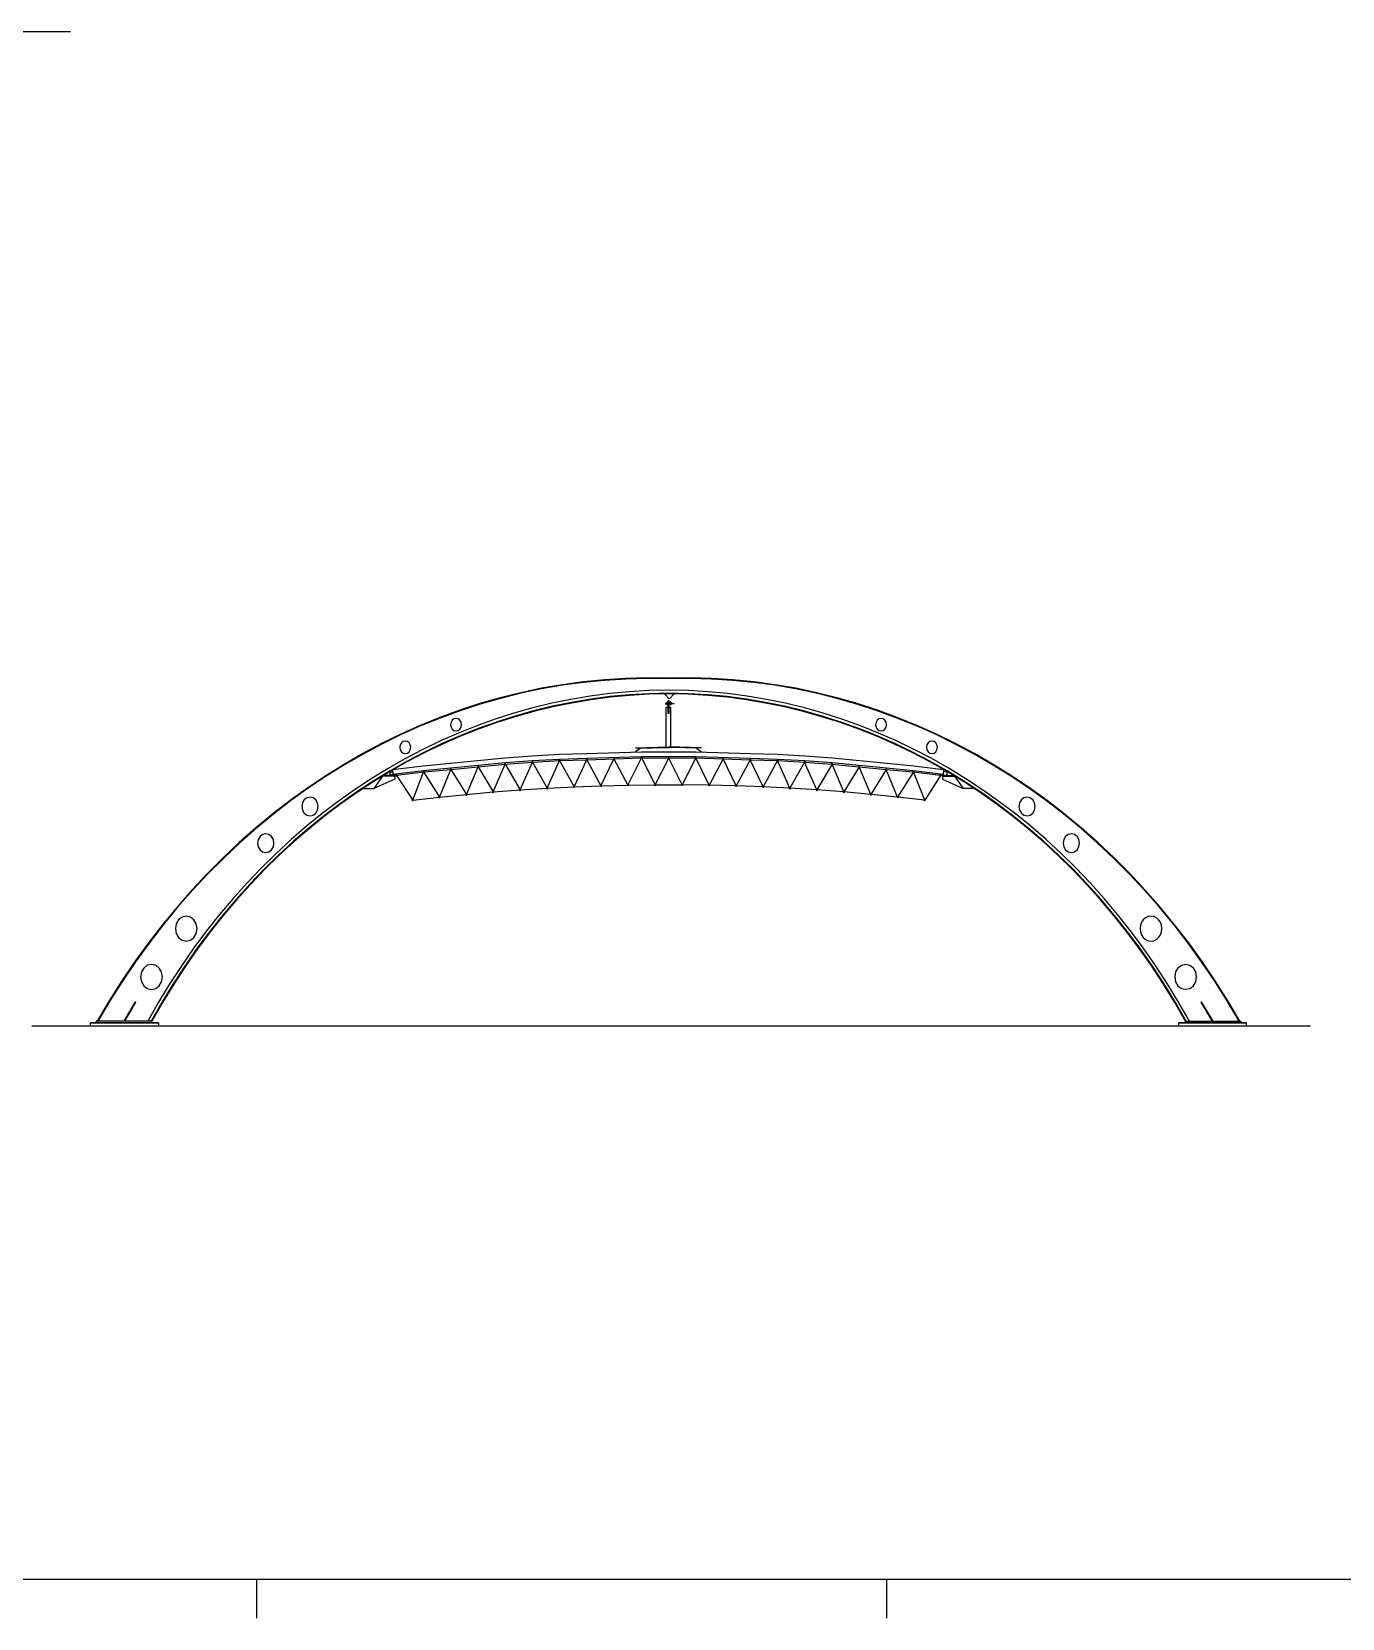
# Model space of a CAD drawing. Extents: x 0 to 5952, y 0 to 1070.
# Drawn here: x 1036.5 to 1354.4, y 0 to 384.9 of the extents above; entities that cross this region are included whole.
import ezdxf

# ---------------------------------------------------------------- set-up
doc = ezdxf.new("R2010")
doc.units = 0

msp = doc.modelspace()

# ---------------------------------------------------------------- linework, layer by layer
at = {"color": 7}
for points in [[(1190.045128, 224.217871), (1191.094729, 223.0819)], [(1192.231827, 224.217871), (1191.1822, 223.0819)], [(1191.055782, 219.468722), (1190.887825, 219.468722), (1190.887825, 222.698286), (1191.055782, 222.698286), (1191.055782, 219.468722)]]:
    msp.add_lwpolyline(points, dxfattribs=at)
at = {"color": 210}
msp.add_lwpolyline([(1036.451575, 143.714982), (1346.700039, 143.714982)], dxfattribs=at)
at = {"layer": 'ARQ_MARGEM PRANCHA', "color": 210}
msp.add_lwpolyline([(20.774632, 9.499956), (2458.854069, 9.499956)], dxfattribs=at)
at = {"layer": 'ARQ_VISTA', "color": 252}
for points in [[(1091.031528, 0.00005), (1091.031528, 9.499956)], [(1243.925313, 0.00005), (1243.925313, 9.499956)]]:
    msp.add_lwpolyline(points, dxfattribs=at)
at = {"layer": 'COBERTURA', "color": 50}
for points in [[(1123.968223, 205.835099), (1124.029288, 204.849123), (1124.052836, 204.796127), (1124.102313, 204.778744), (1131.535402, 205.692645), (1138.127488, 206.331602), (1151.307028, 207.609112), (1157.911761, 208.077977), (1164.520674, 208.461789), (1171.133476, 208.675011), (1184.356488, 209.10135), (1190.971857, 209.059128), (1197.587225, 209.10135), (1210.810211, 208.675011), (1217.423066, 208.461789), (1224.031979, 208.077977), (1230.636658, 207.609112), (1243.816278, 206.331602), (1250.408311, 205.692645), (1257.577902, 204.811115), (1257.650688, 204.878467), (1257.742102, 205.860727)], [(1138.001731, 207.469891), (1151.209371, 208.7466)], [(1151.209371, 208.7466), (1157.856966, 209.219081)], [(1157.856966, 209.219081), (1164.504534, 209.601086)], [(1164.504534, 209.601086), (1171.064579, 209.812197)], [(1171.064579, 209.812197), (1184.359716, 210.244465)], [(1184.1848, 211.109008), (1182.96023, 210.194205)], [(1183.047728, 211.199482), (1191.007258, 211.400539)], [(1183.047728, 211.078848), (1191.007258, 211.289959)], [(1183.047728, 211.078848), (1183.047728, 211.199482)], [(1184.359716, 210.244465), (1191.007258, 210.194205)], [(1198.879369, 211.199482), (1191.007258, 211.400539)], [(1198.879369, 211.078848), (1191.007258, 211.289959)], [(1191.007258, 210.194205), (1197.567382, 210.244465)], [(1197.567382, 210.244465), (1210.862466, 209.812197)], [(1197.742297, 211.109008), (1198.96684, 210.194205)], [(1198.879369, 211.078848), (1198.879369, 211.199482)], [(1210.862466, 209.812197), (1217.422563, 209.601086)], [(1217.422563, 209.601086), (1224.070158, 209.219081)], [(1224.070158, 209.219081), (1230.717674, 208.7466)], [(1230.717674, 208.7466), (1243.925313, 207.469891)], [(1124.73845, 204.857166), (1124.73845, 204.545627), (1123.416117, 204.545627), (1123.416117, 205.333063), (1124.000158, 205.319993)], [(1124.027172, 205.916027), (1123.968196, 205.834599)], [(1124.006905, 205.911704), (1131.441661, 206.826513)], [(1131.441661, 206.826513), (1138.001731, 207.469891)], [(1243.925313, 207.469891), (1250.485437, 206.826513)], [(1250.485437, 206.826513), (1257.657806, 205.941864)], [(1257.205157, 204.857166), (1257.205157, 204.545627), (1258.52749, 204.545627), (1258.52749, 205.333063), (1257.691275, 205.315998)], [(1257.742049, 205.861036), (1257.683364, 205.944478)]]:
    msp.add_lwpolyline(points, dxfattribs=at)
at = {"layer": 'DETALHES', "color": 130}
msp.add_lwpolyline([(1253.24255, 198.478559), (1253.077265, 198.668112), (1252.911954, 198.478559), (1253.077265, 198.289009), (1253.24255, 198.478559), (1253.24255, 198.478559)], dxfattribs=at)
at = {"layer": 'ESPACIAL', "color": 130}
for points in [[(1158.09554, 207.698893), (1157.930229, 207.888443), (1157.764944, 207.698893), (1157.930229, 207.509341), (1158.09554, 207.698893), (1158.09554, 207.698893)], [(1164.698844, 208.082306), (1164.533559, 208.270305), (1164.368274, 208.082306), (1164.533559, 207.894304), (1164.698844, 208.082306), (1164.698844, 208.082306)], [(1171.307969, 208.295427), (1171.142684, 208.483805), (1170.977372, 208.295427), (1171.142684, 208.107044), (1171.307969, 208.295427), (1171.307969, 208.295427)], [(1177.916326, 208.508448), (1177.751014, 208.698014), (1177.585703, 208.508448), (1177.751014, 208.318885), (1177.916326, 208.508448), (1177.916326, 208.508448)], [(1184.525451, 208.721567), (1184.360166, 208.909567), (1184.194881, 208.721567), (1184.360166, 208.533568), (1184.525451, 208.721567), (1184.525451, 208.721567)], [(1191.137089, 208.678943), (1190.971777, 208.868509), (1190.806466, 208.678943), (1190.971777, 208.48938), (1191.137089, 208.678943), (1191.137089, 208.678943)], [(1197.748727, 208.721567), (1197.583442, 208.909948), (1197.41813, 208.721567), (1197.583442, 208.533187), (1197.748727, 208.721567), (1197.748727, 208.721567)], [(1204.357878, 208.508448), (1204.192566, 208.696829), (1204.027281, 208.508448), (1204.192566, 208.320068), (1204.357878, 208.508448), (1204.357878, 208.508448)], [(1210.966156, 208.295427), (1210.800871, 208.483117), (1210.635586, 208.295427), (1210.800871, 208.107737), (1210.966156, 208.295427), (1210.966156, 208.295427)], [(1217.575333, 208.082306), (1217.410048, 208.270305), (1217.244763, 208.082306), (1217.410048, 207.894304), (1217.575333, 208.082306), (1217.575333, 208.082306)], [(1224.178637, 207.698893), (1224.013352, 207.88694), (1223.848067, 207.698893), (1224.013352, 207.510843), (1224.178637, 207.698893), (1224.178637, 207.698893)], [(1125.157867, 204.506223), (1124.992582, 204.694222), (1124.827297, 204.506223), (1124.992582, 204.318224), (1125.157867, 204.506223), (1125.157867, 204.506223)], [(1131.732093, 205.314566), (1131.566808, 205.502566), (1131.401523, 205.314566), (1131.566808, 205.126567), (1131.732093, 205.314566), (1131.732093, 205.314566)], [(1138.320475, 205.953222), (1138.15519, 206.140912), (1137.989905, 205.953222), (1138.15519, 205.765535), (1138.320475, 205.953222), (1138.320475, 205.953222)], [(1144.907983, 206.591677), (1144.742698, 206.779676), (1144.577413, 206.591677), (1144.742698, 206.403677), (1144.907983, 206.591677), (1144.907983, 206.591677)], [(1151.496364, 207.230333), (1151.331079, 207.418382), (1151.165794, 207.230333), (1151.331079, 207.042283), (1151.496364, 207.230333), (1151.496364, 207.230333)], [(1230.777787, 207.230333), (1230.612502, 207.418022), (1230.447217, 207.230333), (1230.612502, 207.042643), (1230.777787, 207.230333), (1230.777787, 207.230333)], [(1237.366142, 206.591677), (1237.200857, 206.779676), (1237.035572, 206.591677), (1237.200857, 206.403677), (1237.366142, 206.591677), (1237.366142, 206.591677)], [(1243.953703, 205.953222), (1243.788418, 206.141272), (1243.623133, 205.953222), (1243.788418, 205.765175), (1243.953703, 205.953222), (1243.953703, 205.953222)], [(1250.542058, 205.314566), (1250.376746, 205.504119), (1250.211461, 205.314566), (1250.376746, 205.125014), (1250.542058, 205.314566), (1250.542058, 205.314566)], [(1257.11631, 204.506223), (1256.950999, 204.695789), (1256.785687, 204.506223), (1256.950999, 204.316657), (1257.11631, 204.506223), (1257.11631, 204.506223)], [(1148.603572, 200.462077), (1148.438287, 200.650077), (1148.273002, 200.462077), (1148.438287, 200.274078), (1148.603572, 200.462077), (1148.603572, 200.462077)], [(1155.138614, 200.958287), (1154.973329, 201.146286), (1154.808044, 200.958287), (1154.973329, 200.770287), (1155.138614, 200.958287), (1155.138614, 200.958287)], [(1161.678021, 201.371756), (1161.512709, 201.560136), (1161.347424, 201.371756), (1161.512709, 201.183375), (1161.678021, 201.371756), (1161.678021, 201.371756)], [(1168.220841, 201.702696), (1168.055556, 201.890743), (1167.890271, 201.702696), (1168.055556, 201.514647), (1168.220841, 201.702696), (1168.220841, 201.702696)], [(1174.766412, 201.950899), (1174.601127, 202.139279), (1174.435816, 201.950899), (1174.601127, 201.762518), (1174.766412, 201.950899), (1174.766412, 201.950899)], [(1181.313916, 202.116369), (1181.148604, 202.305922), (1180.983319, 202.116369), (1181.148604, 201.926819), (1181.313916, 202.116369), (1181.313916, 202.116369)], [(1187.86253, 202.199102), (1187.779901, 202.36363), (1187.614589, 202.36363), (1187.53196, 202.199102), (1187.614589, 202.034576), (1187.779901, 202.034576), (1187.86253, 202.199102), (1187.86253, 202.199102)], [(1194.411594, 202.199102), (1194.246309, 202.387482), (1194.080998, 202.199102), (1194.246309, 202.010721), (1194.411594, 202.199102), (1194.411594, 202.199102)], [(1200.960262, 202.116369), (1200.79495, 202.30475), (1200.629665, 202.116369), (1200.79495, 201.927989), (1200.960262, 202.116369), (1200.960262, 202.116369)], [(1207.507738, 201.950899), (1207.342453, 202.138589), (1207.177168, 201.950899), (1207.342453, 201.763212), (1207.507738, 201.950899), (1207.507738, 201.950899)], [(1214.05331, 201.702696), (1213.888025, 201.890743), (1213.72274, 201.702696), (1213.888025, 201.514647), (1214.05331, 201.702696), (1214.05331, 201.702696)], [(1220.596183, 201.371756), (1220.430872, 201.560136), (1220.265587, 201.371756), (1220.430872, 201.183375), (1220.596183, 201.371756), (1220.596183, 201.371756)], [(1227.135537, 200.958287), (1226.970252, 201.146286), (1226.804967, 200.958287), (1226.970252, 200.770287), (1227.135537, 200.958287), (1227.135537, 200.958287)], [(1233.670579, 200.462077), (1233.505294, 200.650458), (1233.339982, 200.462077), (1233.505294, 200.273697), (1233.670579, 200.462077), (1233.670579, 200.462077)], [(1129.031627, 198.478559), (1128.866342, 198.66694), (1128.70103, 198.478559), (1128.866342, 198.290179), (1129.031627, 198.478559), (1129.031627, 198.478559)], [(1135.549312, 199.222167), (1135.384027, 199.410214), (1135.218742, 199.222167), (1135.384027, 199.034117), (1135.549312, 199.222167), (1135.549312, 199.222167)], [(1142.073637, 199.883339), (1141.990982, 200.04788), (1141.82567, 200.04788), (1141.743014, 199.883339), (1141.82567, 199.7188), (1141.990982, 199.7188), (1142.073637, 199.883339), (1142.073637, 199.883339)], [(1240.200566, 199.883339), (1240.035255, 200.072905), (1239.869943, 199.883339), (1240.035255, 199.693776), (1240.200566, 199.883339), (1240.200566, 199.883339)], [(1246.724839, 199.222167), (1246.559528, 199.410548), (1246.394243, 199.222167), (1246.559528, 199.033787), (1246.724839, 199.222167), (1246.724839, 199.222167)]]:
    msp.add_lwpolyline(points, dxfattribs=at)
at = {"layer": 'ESPACIAL', "color": 7}
for points in [[(1124.794118, 204.50431), (1124.794118, 204.866215)], [(1125.14395, 204.50431), (1125.14395, 204.906426)], [(1256.783121, 204.50431), (1256.783121, 204.906426)], [(1257.132979, 204.50431), (1257.132979, 204.866215)]]:
    msp.add_lwpolyline(points, dxfattribs=at)
at = {"layer": 'ESPACIAL1', "color": 10}
for points in [[(1124.992609, 204.506223), (1131.566808, 205.314566), (1138.15519, 205.953222), (1144.742724, 206.591677), (1151.331079, 207.230333), (1157.930229, 207.698893), (1164.533585, 208.082306), (1171.142684, 208.295427), (1177.751014, 208.508448), (1184.360166, 208.721567), (1190.971777, 208.679343), (1197.583442, 208.721567), (1204.192566, 208.508448), (1210.800871, 208.295427), (1217.410022, 208.082306), (1224.013352, 207.698893), (1230.612528, 207.230333), (1237.200857, 206.591677), (1243.788391, 205.953222), (1250.376773, 205.314566), (1256.950999, 204.506223)], [(1161.530595, 201.36784), (1164.504534, 208.083113)], [(1164.504534, 208.083113), (1168.090692, 201.699579)], [(1168.090692, 201.699579), (1171.15205, 208.294218)], [(1171.15205, 208.294218), (1174.563318, 201.950899)], [(1174.563318, 201.950899), (1177.712147, 208.505329)], [(1177.712147, 208.505329), (1181.123416, 202.111742)], [(1181.123416, 202.111742), (1184.359716, 208.726491)], [(1184.359716, 208.726491), (1187.683513, 202.202221)], [(1187.683513, 202.202221), (1191.007258, 208.676228)], [(1194.243611, 202.202221), (1191.007258, 208.676228)], [(1197.567382, 208.726491), (1194.243611, 202.202221)], [(1200.803681, 202.111742), (1197.567382, 208.726491)], [(1204.21495, 208.505329), (1200.803681, 202.111742)], [(1207.363779, 201.950899), (1204.21495, 208.505329)], [(1210.774995, 208.294218), (1207.363779, 201.950899)], [(1213.92385, 201.699579), (1210.774995, 208.294218)], [(1217.422563, 208.083113), (1213.92385, 201.699579)], [(1220.396476, 201.36784), (1217.422563, 208.083113)], [(1124.969034, 204.50431), (1128.905077, 198.482681)], [(1128.905077, 198.482681), (1131.529105, 205.318591)], [(1131.529105, 205.318591), (1135.377703, 199.226591)], [(1135.377703, 199.226591), (1138.176674, 205.951915)], [(1138.176674, 205.951915), (1141.9378, 199.880021)], [(1141.9378, 199.880021), (1144.736771, 206.595299)], [(1144.736771, 206.595299), (1148.4104, 200.463083)], [(1148.4104, 200.463083), (1151.296895, 207.228626)], [(1151.296895, 207.228626), (1154.970498, 200.955675)], [(1154.970498, 200.955675), (1157.944437, 207.701108)], [(1157.944437, 207.701108), (1161.530595, 201.36784)], [(1223.98266, 207.701108), (1220.396476, 201.36784)], [(1226.9566, 200.955675), (1223.98266, 207.701108)], [(1230.630202, 207.228626), (1226.9566, 200.955675)], [(1233.516644, 200.463083), (1230.630202, 207.228626)], [(1237.1903, 206.595299), (1233.516644, 200.463083)], [(1240.076742, 199.880021), (1237.1903, 206.595299)], [(1243.750424, 205.951915), (1240.076742, 199.880021)], [(1246.549394, 199.226591), (1243.750424, 205.951915)], [(1250.397966, 205.318591), (1246.549394, 199.226591)], [(1253.109439, 198.482681), (1250.397966, 205.318591)], [(1256.958037, 204.50431), (1253.109439, 198.482681)], [(1141.9378, 199.880021), (1148.4104, 200.463083)], [(1148.4104, 200.463083), (1154.970498, 200.955675)], [(1154.970498, 200.955675), (1161.530595, 201.36784)], [(1161.530595, 201.36784), (1168.090692, 201.699579)], [(1168.090692, 201.699579), (1174.563318, 201.950899)], [(1174.563318, 201.950899), (1181.123416, 202.111742)], [(1181.123416, 202.111742), (1187.683513, 202.202221)], [(1187.683513, 202.202221), (1194.243611, 202.202221)], [(1200.803681, 202.111742), (1194.243611, 202.202221)], [(1207.363779, 201.950899), (1200.803681, 202.111742)], [(1213.92385, 201.699579), (1207.363779, 201.950899)], [(1220.396476, 201.36784), (1213.92385, 201.699579)], [(1226.9566, 200.955675), (1220.396476, 201.36784)], [(1233.516644, 200.463083), (1226.9566, 200.955675)], [(1240.076742, 199.880021), (1233.516644, 200.463083)], [(1128.905077, 198.482681), (1135.377703, 199.226591)], [(1135.377703, 199.226591), (1141.9378, 199.880021)], [(1246.549394, 199.226591), (1240.076742, 199.880021)], [(1253.109439, 198.482681), (1246.549394, 199.226591)]]:
    msp.add_lwpolyline(points, dxfattribs=at)
at = {"layer": 'LINVISTA', "color": 13}
for points in [[(1190.971777, 228.060254), (1185.765869, 228.128045), (1180.581973, 228.003112), (1175.423584, 227.687506), (1170.294087, 227.183299), (1165.196948, 226.492539), (1160.135581, 225.617293), (1155.113425, 224.559617), (1150.13392, 223.321575), (1145.200479, 221.905225), (1140.316542, 220.312628), (1135.485521, 218.545844), (1130.710882, 216.606932), (1125.996066, 214.497951), (1121.344459, 212.220966), (1116.759527, 209.778031), (1112.244709, 207.171209), (1107.803418, 204.402559), (1103.439069, 201.474142), (1099.155126, 198.388019), (1094.955003, 195.146247), (1090.842166, 191.750891), (1086.820002, 188.204005), (1082.891976, 184.507653), (1079.061476, 180.663892), (1075.331993, 176.674788), (1071.706915, 172.542393), (1068.189708, 168.268771), (1064.783784, 163.855985), (1061.492556, 159.306091), (1058.319492, 154.621152), (1055.26803, 149.803222), (1052.341556, 144.854369)], [(1190.968126, 227.908357), (1185.769387, 227.976108), (1180.592609, 227.8515), (1175.441258, 227.536588), (1170.318719, 227.033426), (1165.22846, 226.344068), (1160.173893, 225.470566), (1155.158457, 224.414975), (1150.185514, 223.179348), (1145.258555, 221.765745), (1140.380994, 220.176212), (1135.556217, 218.412809), (1130.787691, 216.477585), (1126.078801, 214.372597), (1121.433015, 212.099898), (1116.853745, 209.661543), (1112.344377, 207.059587), (1107.908378, 204.296078), (1103.549162, 201.373079), (1099.27014, 198.292637), (1095.07478, 195.056808), (1090.966441, 191.667648), (1086.948589, 188.12721), (1083.024638, 184.437544), (1079.198027, 180.60071), (1075.472143, 176.618757), (1071.850452, 172.493744), (1068.336366, 168.227721), (1064.9333, 163.822745), (1061.644665, 159.280866), (1058.473929, 154.604141), (1055.424478, 149.794623), (1052.499751, 144.854369)], [(1329.602104, 144.854369), (1326.675631, 149.803225), (1323.624142, 154.621157), (1320.451077, 159.306099), (1317.159877, 163.855995), (1313.753926, 168.268785), (1310.236718, 172.542406), (1306.61164, 176.674801), (1302.882158, 180.663908), (1299.051684, 184.507669), (1295.123632, 188.204023), (1291.101467, 191.750909), (1286.988604, 195.146269), (1282.788508, 198.38804), (1278.504565, 201.474165), (1274.140215, 204.402581), (1269.698899, 207.171233), (1265.184081, 209.778053), (1260.599148, 212.220987), (1255.947541, 214.497975), (1251.232699, 216.606953), (1246.458087, 218.545865), (1241.627066, 220.31265), (1236.743128, 221.905246), (1231.809687, 223.321593), (1226.830156, 224.559633), (1221.808, 225.617306), (1216.746633, 226.492552), (1211.649494, 227.183307), (1206.519997, 227.687517), (1201.361608, 228.003117), (1196.177712, 228.12805), (1190.971777, 228.060254)], [(1329.443883, 144.854369), (1326.519156, 149.794626), (1323.469705, 154.604147), (1320.298942, 159.280874), (1317.010334, 163.822753), (1313.607268, 168.227734), (1310.093156, 172.493757), (1306.471464, 176.618773), (1302.745606, 180.600726), (1298.918969, 184.437563), (1294.995018, 188.127228), (1290.977166, 191.667669), (1286.868827, 195.056829), (1282.67344, 198.292658), (1278.394419, 201.3731), (1274.035202, 204.296102), (1269.599204, 207.059608), (1265.089863, 209.661565), (1260.510566, 212.099919), (1255.86478, 214.372618), (1251.15589, 216.477606), (1246.387364, 218.412827), (1241.562587, 220.176233), (1236.684999, 221.765763), (1231.75804, 223.179367), (1226.785124, 224.41499), (1221.769662, 225.470579), (1216.715095, 226.344078), (1211.624835, 227.033436), (1206.502297, 227.536596), (1201.350945, 227.851506), (1196.174167, 227.976111), (1190.975402, 227.908357)], [(1190.969872, 225.172584), (1186.171263, 225.071125), (1181.396968, 224.794876), (1176.650058, 224.345783), (1171.933575, 223.725781), (1167.250562, 222.936813), (1162.604114, 221.980819), (1157.997248, 220.859738), (1153.433006, 219.575508), (1148.914484, 218.130075), (1144.444671, 216.525374), (1140.026691, 214.763349), (1135.663532, 212.845935), (1131.35829, 210.775078), (1127.114009, 208.552713), (1122.93373, 206.180782), (1118.820496, 203.661227), (1114.777376, 200.995984), (1110.807414, 198.186997), (1106.913652, 195.236206), (1103.099186, 192.145548), (1099.367031, 188.916966), (1095.72023, 185.552399), (1092.161854, 182.053786), (1088.694943, 178.42307), (1085.322568, 174.662187), (1082.047771, 170.773081), (1078.873622, 166.757688), (1075.803136, 162.617953), (1072.839384, 158.355812), (1069.985406, 153.973209), (1067.244273, 149.472081), (1064.619028, 144.854369)], [(1190.97146, 224.412694), (1186.207828, 224.312221), (1181.468194, 224.038724), (1176.7556, 223.594116), (1172.073037, 222.980302), (1167.42352, 222.1992), (1162.810092, 221.252716), (1158.235769, 220.142758), (1153.703515, 218.871244), (1149.216399, 217.440077), (1144.777411, 215.851172), (1140.389593, 214.10644), (1136.055909, 212.207787), (1131.779427, 210.157131), (1127.563138, 207.956377), (1123.410058, 205.607436), (1119.32323, 203.11222), (1115.305616, 200.472639), (1111.360287, 197.690605), (1107.490205, 194.768026), (1103.69844, 191.706814), (1099.987981, 188.508881), (1096.361818, 185.176136), (1092.82302, 181.71049), (1089.374551, 178.113852), (1086.019453, 174.388137), (1082.76077, 170.535247), (1079.601464, 166.557104), (1076.544577, 162.45561), (1073.593128, 158.23268), (1070.750104, 153.890222), (1068.018549, 149.430149), (1065.401479, 144.854369)], [(1190.971777, 224.260797), (1186.215157, 224.16052), (1181.482455, 223.887571), (1176.776714, 223.443857), (1172.100924, 222.831281), (1167.458127, 222.051748), (1162.851314, 221.107161), (1158.283474, 219.999428), (1153.757649, 218.730451), (1149.276804, 217.302137), (1144.84398, 215.716388), (1140.462195, 213.975109), (1136.13441, 212.080208), (1131.863697, 210.033587), (1127.653017, 207.837151), (1123.505388, 205.492805), (1119.423824, 203.002452), (1115.411317, 200.368002), (1111.470909, 197.591354), (1107.60559, 194.674414), (1103.818349, 191.619089), (1100.112229, 188.427284), (1096.49022, 185.100899), (1092.955338, 181.641844), (1089.510573, 178.052021), (1086.158942, 174.333334), (1082.903459, 170.487689), (1079.747143, 166.516991), (1076.692982, 162.423146), (1073.743993, 158.208056), (1070.903192, 153.873625), (1068.173568, 149.421762), (1065.558139, 144.854369)], [(1316.385442, 144.854369), (1313.770039, 149.421762), (1311.040416, 153.873628), (1308.199588, 158.208058), (1305.250599, 162.423149), (1302.196438, 166.516996), (1299.040121, 170.487694), (1295.784639, 174.333339), (1292.433034, 178.052024), (1288.988269, 181.641849), (1285.453361, 185.100904), (1281.831352, 188.427289), (1278.125232, 191.619097), (1274.338018, 194.674422), (1270.472672, 197.59136), (1266.532263, 200.36801), (1262.519783, 203.00246), (1258.43822, 205.492811), (1254.29059, 207.837156), (1250.079884, 210.033592), (1245.80917, 212.080216), (1241.481386, 213.975117), (1237.099601, 215.716393), (1232.666777, 217.302142), (1228.185932, 218.730456), (1223.660107, 219.999431), (1219.092267, 221.107166), (1214.485454, 222.051751), (1209.84263, 222.831284), (1205.166867, 223.44386), (1200.461126, 223.887573), (1195.728424, 224.16052), (1190.971777, 224.260797)], [(1316.542049, 144.854369), (1313.924979, 149.430147), (1311.193451, 153.89022), (1308.350427, 158.232678), (1305.398977, 162.455608), (1302.342091, 166.557102), (1299.182785, 170.535245), (1295.924075, 174.388132), (1292.569003, 178.113847), (1289.120534, 181.710485), (1285.581737, 185.17613), (1281.955574, 188.508876), (1278.245115, 191.706809), (1274.453349, 194.768018), (1270.583267, 197.690597), (1266.637938, 200.472631), (1262.620324, 203.112212), (1258.533496, 205.607428), (1254.380416, 207.956369), (1250.164127, 210.157123), (1245.887646, 212.207782), (1241.553988, 214.106432), (1237.166143, 215.851166), (1232.727155, 217.440072), (1228.240039, 218.871236), (1223.707812, 220.142753), (1219.133463, 221.25271), (1214.520035, 222.199195), (1209.870544, 222.9803), (1205.187981, 223.594114), (1200.47536, 224.038724), (1195.735753, 224.312218), (1190.972095, 224.412694)], [(1317.3245, 144.854369), (1314.699281, 149.472078), (1311.958148, 153.973204), (1309.104171, 158.355807), (1306.140418, 162.617943), (1303.069932, 166.757677), (1299.895783, 170.773068), (1296.620986, 174.662173), (1293.248611, 178.423051), (1289.781701, 182.05377), (1286.223351, 185.552381), (1282.57655, 188.916945), (1278.844395, 192.14553), (1275.029902, 195.236185), (1271.136166, 198.186978), (1267.166204, 200.995963), (1263.123085, 203.661203), (1259.009878, 206.180761), (1254.829572, 208.552692), (1250.58529, 210.775054), (1246.280049, 212.845914), (1241.916916, 214.763328), (1237.498909, 216.525356), (1233.029124, 218.130057), (1228.510602, 219.575492), (1223.94636, 220.85972), (1219.339493, 221.980803), (1214.693045, 222.9368), (1210.010059, 223.72577), (1205.293576, 224.345776), (1200.546666, 224.794871), (1195.772371, 225.071122), (1190.973735, 225.172584)], [(1190.132573, 221.935879), (1192.319272, 221.935879)], [(1190.307515, 222.086676), (1190.569929, 222.086676)], [(1190.307515, 222.086676), (1190.307515, 221.795143)], [(1190.307515, 222.056513), (1190.569929, 222.056513)], [(1190.307515, 221.825302), (1190.569929, 221.825302)], [(1190.307515, 221.795143), (1190.569929, 221.795143)], [(1190.394986, 211.380433), (1190.394986, 220.990916)], [(1190.91984, 220.990916), (1190.394986, 220.990916)], [(1190.569929, 222.157042), (1190.569929, 221.724771)], [(1190.622633, 222.227918), (1190.622633, 222.083154)], [(1190.622633, 222.083154), (1190.622633, 221.793637)], [(1190.622633, 221.793637), (1190.622633, 221.648873)], [(1190.6574, 222.227416), (1190.832315, 222.227416)], [(1190.6574, 222.086676), (1190.832315, 222.086676)], [(1190.6574, 221.795143), (1190.832315, 221.795143)], [(1190.6574, 221.644349), (1190.832315, 221.644349)], [(1190.832315, 222.247521), (1190.832315, 221.624246)], [(1190.832315, 222.247521), (1190.91984, 222.247521)], [(1190.832315, 222.157042), (1190.832315, 221.724771)], [(1190.832315, 221.624246), (1190.91984, 221.624246)], [(1190.834776, 222.083154), (1190.834776, 222.227918)], [(1190.834776, 221.793637), (1190.834776, 222.083154)], [(1190.834776, 221.793637), (1190.834776, 222.083154)], [(1190.834776, 221.648873), (1190.834776, 221.793637)], [(1190.91984, 222.247521), (1190.91984, 221.624246)], [(1190.91984, 222.086676), (1191.1822, 222.086676)], [(1190.91984, 222.056513), (1191.1822, 222.056513)], [(1190.91984, 221.825302), (1191.1822, 221.825302)], [(1190.91984, 221.795143), (1191.1822, 221.795143)], [(1191.532085, 220.990916), (1191.094729, 220.990916)], [(1191.269645, 222.247521), (1191.1822, 222.247521)], [(1191.1822, 222.247521), (1191.1822, 221.624246)], [(1191.269645, 221.624246), (1191.1822, 221.624246)], [(1191.269645, 222.247521), (1191.269645, 221.624246)], [(1191.532085, 222.227416), (1191.269645, 222.227416)], [(1191.269645, 222.157042), (1191.269645, 221.724771)], [(1191.532085, 222.086676), (1191.269645, 222.086676)], [(1191.532085, 221.795143), (1191.269645, 221.795143)], [(1191.532085, 221.644349), (1191.269645, 221.644349)], [(1191.276709, 222.227918), (1191.276709, 222.083154)], [(1191.276709, 222.083154), (1191.276709, 221.793637)], [(1191.276709, 222.083154), (1191.276709, 221.793637)], [(1191.276709, 221.793637), (1191.276709, 221.648873)], [(1191.488852, 222.083154), (1191.488852, 222.227918)], [(1191.488852, 221.793637), (1191.488852, 222.083154)], [(1191.488852, 221.648873), (1191.488852, 221.793637)], [(1191.532085, 222.157042), (1191.532085, 221.724771)], [(1191.794498, 222.086676), (1191.532085, 222.086676)], [(1191.794498, 222.056513), (1191.532085, 222.056513)], [(1191.794498, 221.825302), (1191.532085, 221.825302)], [(1191.794498, 221.795143), (1191.532085, 221.795143)], [(1191.532085, 211.380433), (1191.532085, 220.990916)], [(1191.794498, 222.086676), (1191.794498, 221.795143)], [(1140.738631, 216.791058), (1140.634226, 217.382022), (1140.350726, 217.864495), (1139.930594, 218.189723), (1139.416271, 218.308963), (1138.901949, 218.189723), (1138.481791, 217.864495), (1138.19829, 217.382022), (1138.093912, 216.791058), (1138.19829, 216.20009), (1138.481791, 215.717618), (1138.901949, 215.39239), (1139.416271, 215.273148), (1139.930594, 215.39239), (1140.350726, 215.717618), (1140.634226, 216.20009), (1140.738631, 216.791058), (1140.738631, 216.791058)], [(1243.849642, 216.791058), (1243.743756, 217.380104), (1243.459938, 217.860635), (1243.040362, 218.18436), (1242.527309, 218.302999), (1242.014256, 218.18436), (1241.594681, 217.860635), (1241.310863, 217.380104), (1241.204976, 216.791058), (1241.310863, 216.202009), (1241.594681, 215.721478), (1242.014256, 215.397753), (1242.527309, 215.279114), (1243.040362, 215.397753), (1243.459938, 215.721478), (1243.743756, 216.202009), (1243.849642, 216.791058), (1243.849642, 216.791058)], [(1128.403718, 211.313885), (1128.298944, 211.904363), (1128.015364, 212.386338), (1127.595365, 212.71118), (1127.081359, 212.830266), (1126.56738, 212.71118), (1126.147381, 212.386338), (1125.863775, 211.904363), (1125.759, 211.313885), (1125.863775, 210.723408), (1126.147381, 210.241433), (1126.56738, 209.916591), (1127.081359, 209.797502), (1127.595365, 209.916591), (1128.015364, 210.241433), (1128.298944, 210.723408), (1128.403718, 211.313885), (1128.403718, 211.313885)], [(1256.184555, 211.313885), (1256.079198, 211.903604), (1255.795485, 212.384812), (1255.375724, 212.709061), (1254.862222, 212.827909), (1254.348719, 212.709061), (1253.928958, 212.384812), (1253.645219, 211.903604), (1253.539862, 211.313885), (1253.645219, 210.724167), (1253.928958, 210.242962), (1254.348719, 209.91871), (1254.862222, 209.799862), (1255.375724, 209.91871), (1255.795485, 210.242962), (1256.079198, 210.724167), (1256.184555, 211.313885), (1256.184555, 211.313885)], [(1121.557819, 204.343467), (1119.458591, 201.297466)], [(1124.531705, 204.343467), (1121.557819, 204.343467)], [(1124.531705, 204.50431), (1121.820206, 204.50431)], [(1124.531705, 204.343467), (1124.531705, 204.50431)], [(1124.531705, 204.343467), (1124.531705, 203.579455)], [(1257.395392, 204.343467), (1257.395392, 204.50431)], [(1257.395392, 204.50431), (1260.106892, 204.50431)], [(1257.395392, 204.343467), (1257.395392, 203.579455)], [(1257.395392, 204.343467), (1260.369305, 204.343467)], [(1260.369305, 204.343467), (1262.468507, 201.297466)], [(1116.834509, 201.297466), (1119.458591, 201.297466)], [(1124.531705, 203.579455), (1119.458591, 201.297466)], [(1257.395392, 203.579455), (1262.468507, 201.297466)], [(1265.180006, 201.297466), (1262.468507, 201.297466)], [(1105.966181, 196.942089), (1105.8096, 197.828534), (1105.384336, 198.552238), (1104.754126, 199.040076), (1103.982655, 199.218937), (1103.211184, 199.040076), (1102.580973, 198.552238), (1102.155709, 197.828534), (1101.999129, 196.942089), (1102.155709, 196.05564), (1102.580973, 195.33194), (1103.211184, 194.844102), (1103.982655, 194.665238), (1104.754126, 194.844102), (1105.384336, 195.33194), (1105.8096, 196.05564), (1105.966181, 196.942089), (1105.966181, 196.942089)], [(1279.944373, 196.942089), (1279.78639, 197.826733), (1279.360835, 198.54861), (1278.731154, 199.035036), (1277.960873, 199.21333), (1277.190566, 199.035036), (1276.560912, 198.54861), (1276.13533, 197.826733), (1275.977347, 196.942089), (1276.13533, 196.057445), (1276.560912, 195.335567), (1277.190566, 194.849139), (1277.960873, 194.670847), (1278.731154, 194.849139), (1279.360835, 195.335567), (1279.78639, 196.057445), (1279.944373, 196.942089), (1279.944373, 196.942089)], [(1095.232339, 188.065864), (1095.075177, 188.951571), (1094.649807, 189.674526), (1094.019808, 190.161787), (1093.248813, 190.340415), (1092.477819, 190.161787), (1091.84782, 189.674526), (1091.42245, 188.951571), (1091.265288, 188.065864), (1091.42245, 187.180156), (1091.84782, 186.457202), (1092.477819, 185.96994), (1093.248813, 185.791312), (1094.019808, 185.96994), (1094.649807, 186.457202), (1095.075177, 187.180156), (1095.232339, 188.065864), (1095.232339, 188.065864)], [(1290.678293, 188.065864), (1290.520311, 188.950507), (1290.094729, 189.672385), (1289.465074, 190.158813), (1288.694767, 190.337105), (1287.924487, 190.158813), (1287.294806, 189.672385), (1286.869251, 188.950507), (1286.711268, 188.065864), (1286.869251, 187.18122), (1287.294806, 186.459342), (1287.924487, 185.972914), (1288.694767, 185.794622), (1289.465074, 185.972914), (1290.094729, 186.459342), (1290.520311, 187.18122), (1290.678293, 188.065864), (1290.678293, 188.065864)], [(1076.590879, 167.327925), (1076.381065, 168.508542), (1075.813852, 169.47215), (1074.97396, 170.121575), (1073.946187, 170.359644), (1072.918414, 170.121575), (1072.078522, 169.47215), (1071.511309, 168.508542), (1071.301495, 167.327925), (1071.511309, 166.147308), (1072.078522, 165.183699), (1072.918414, 164.534275), (1073.946187, 164.296203), (1074.97396, 164.534275), (1075.813852, 165.183699), (1076.381065, 166.147308), (1076.590879, 167.327925), (1076.590879, 167.327925)], [(1310.642139, 167.327925), (1310.550593, 168.121018), (1310.287809, 168.847737), (1309.871594, 169.47265), (1309.319753, 169.960317), (1308.676393, 170.265741), (1307.997394, 170.367549), (1307.318421, 170.265741), (1306.675034, 169.960317), (1306.123194, 169.47265), (1305.707004, 168.847737), (1305.444221, 168.121018), (1305.352675, 167.327925), (1305.444221, 166.534832), (1305.707004, 165.808112), (1306.123194, 165.183199), (1306.675034, 164.695533), (1307.318421, 164.390106), (1307.997394, 164.2883), (1308.676393, 164.390106), (1309.319753, 164.695533), (1309.871594, 165.183199), (1310.287809, 165.808112), (1310.550593, 166.534832), (1310.642139, 167.327925), (1310.642139, 167.327925)], [(1068.162641, 155.617002), (1067.953091, 156.797945), (1067.385931, 157.761879), (1066.545933, 158.411557), (1065.517949, 158.649727), (1064.489964, 158.411557), (1063.649966, 157.761879), (1063.082806, 156.797945), (1062.87323, 155.617002), (1063.082806, 154.436062), (1063.649966, 153.472128), (1064.489964, 152.82245), (1065.517949, 152.58428), (1066.545933, 152.82245), (1067.385931, 153.472128), (1067.953091, 154.436062), (1068.162641, 155.617002), (1068.162641, 155.617002)], [(1319.070325, 155.617002), (1318.859558, 156.796362), (1318.29208, 157.758696), (1317.452585, 158.407133), (1316.425632, 158.644805), (1315.39868, 158.407133), (1314.559158, 157.758696), (1313.991707, 156.796362), (1313.780913, 155.617002), (1313.991707, 154.437645), (1314.559158, 153.475309), (1315.39868, 152.826874), (1316.425632, 152.589199), (1317.452585, 152.826874), (1318.29208, 153.475309), (1318.859558, 154.437645), (1319.070325, 155.617002), (1319.070325, 155.617002)], [(1058.84334, 144.850951), (1061.642284, 149.555662)], [(1059.018282, 144.850951), (1061.729755, 149.475242)], [(1061.642284, 149.555662), (1061.729755, 149.475242)], [(1320.284734, 149.555662), (1320.197289, 149.475242)], [(1322.908789, 144.850951), (1320.197289, 149.475242)], [(1323.083731, 144.850951), (1320.284734, 149.555662)], [(1050.708788, 144.478995), (1067.240225, 144.478995)], [(1067.240225, 144.478995), (1050.708788, 144.478995)], [(1050.708788, 143.714982), (1050.708788, 144.478995)], [(1065.558139, 144.854369), (1052.12518, 144.854369), (1052.12518, 144.474372), (1065.558139, 144.474372), (1065.558139, 144.854369)], [(1067.240225, 144.478995), (1067.240225, 143.714982)], [(1314.686766, 144.478995), (1331.218256, 144.478995)], [(1314.686766, 144.478995), (1314.686766, 143.714982)], [(1331.218256, 144.478995), (1314.686766, 144.478995)], [(1316.385442, 144.854369), (1329.8184, 144.854369), (1329.8184, 144.474372), (1316.385442, 144.474372), (1316.385442, 144.854369)], [(1331.218256, 143.714982), (1331.218256, 144.478995)]]:
    msp.add_lwpolyline(points, dxfattribs=at)
at = {"layer": 'PAVILHÃ\x83O', "color": 7}
msp.add_lwpolyline([(1045.898061, 384.912009), (984.05832, 384.881836)], dxfattribs=at)

doc.saveas('drawing.dxf')
